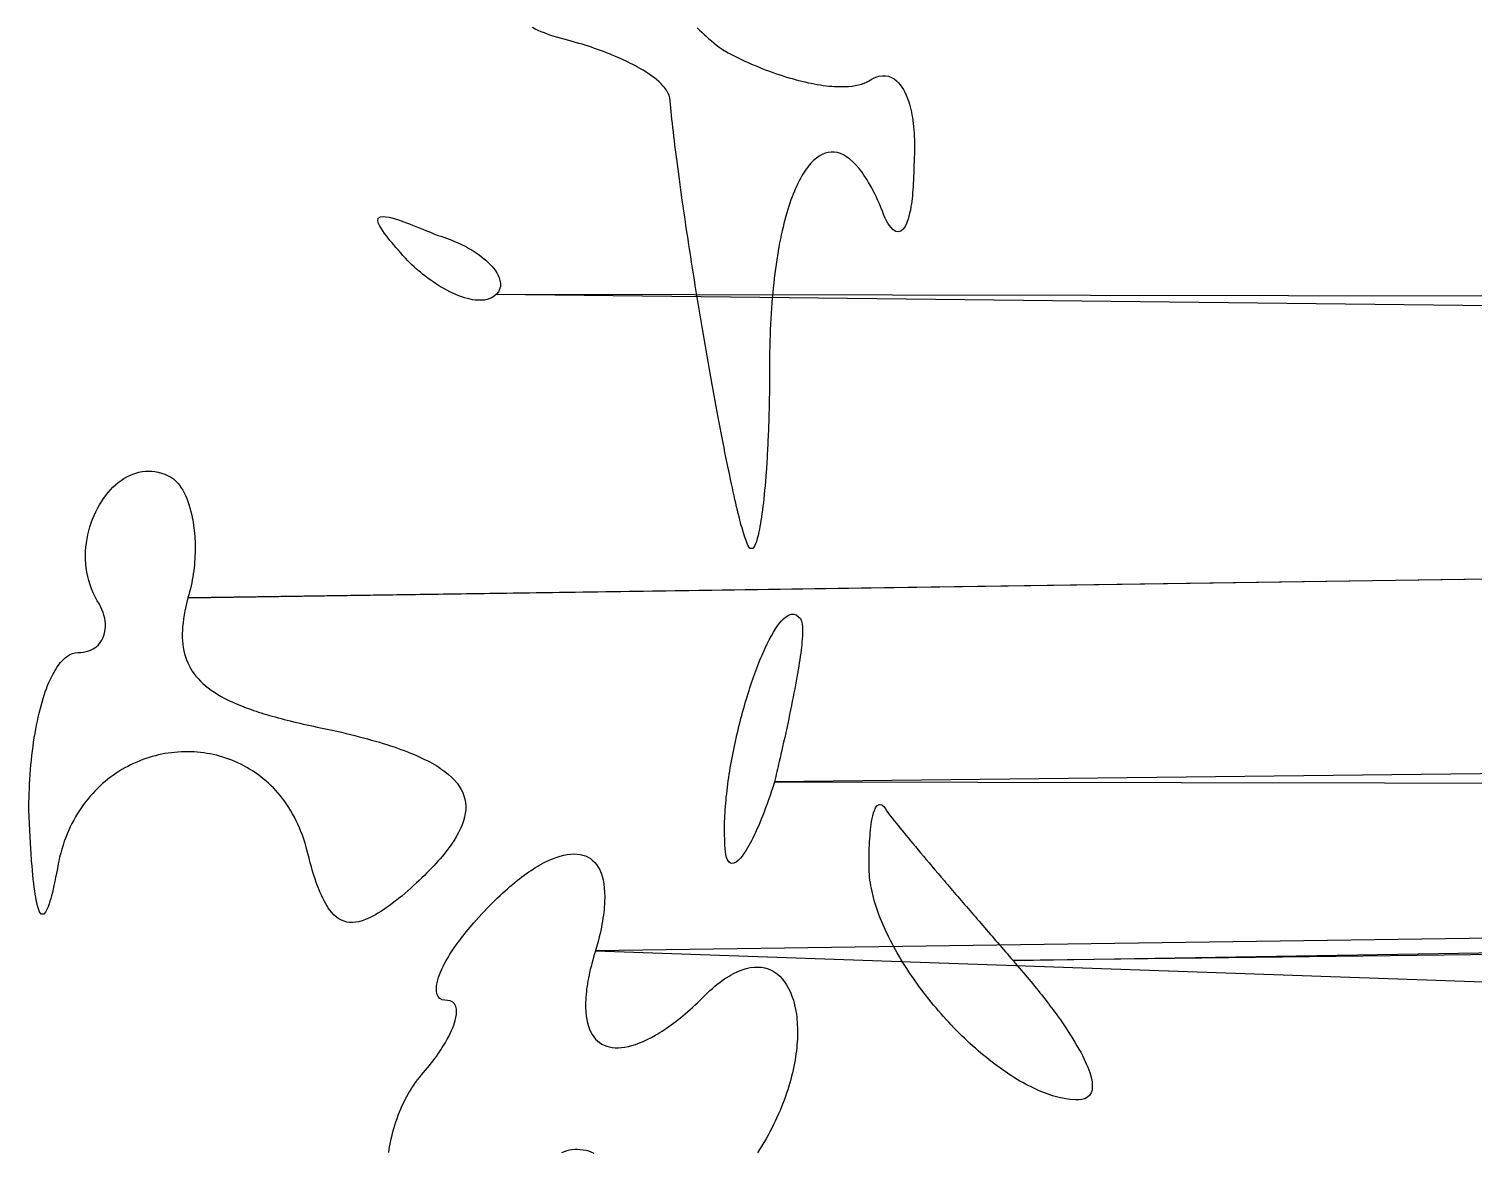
# Model space of a CAD drawing. Header units: metres. Extents: x 0 to 2740, y 0 to 1840.
# Drawn here: x 661 to 951.5, y 289.5 to 515.4 of the extents above; entities that cross this region are included whole.
import ezdxf

# ---------------------------------------------------------------- set-up
doc = ezdxf.new("R2010")
doc.units = ezdxf.units.M

msp = doc.modelspace()

# ---------------------------------------------------------------- linework, layer by layer
for points in [[(795.456, 515.661349), (795.9, 515.209), (796.356, 514.761991), (796.824, 514.320448), (797.304, 513.884497), (797.796, 513.454264), (798.3, 513.029875), (798.816, 512.611456), (799.344, 512.199133), (799.884, 511.793032), (800.436, 511.393279), (801, 511), (801.66232, 510.643624), (802.32896, 510.294592), (802.99944, 509.953048), (803.67328, 509.619136), (804.35, 509.293), (805.02912, 508.974784), (805.71016, 508.664632), (806.39264, 508.362688), (807.07608, 508.069096), (807.76, 507.784), (808.44392, 507.507544), (809.12736, 507.239872), (809.80984, 506.981128), (810.49088, 506.731456), (811.17, 506.491), (811.84672, 506.259904), (812.52056, 506.038312), (813.19104, 505.826368), (813.85768, 505.624216), (814.52, 505.432), (815.17752, 505.249864), (815.82976, 505.077952), (816.47624, 504.916408), (817.11648, 504.765376), (817.75, 504.625), (818.37632, 504.495424), (818.99496, 504.376792), (819.60544, 504.269248), (820.20728, 504.172936), (820.8, 504.088), (821.38312, 504.014584), (821.95616, 503.952832), (822.51864, 503.902888), (823.07008, 503.864896), (823.61, 503.839), (824.13792, 503.825344), (824.65336, 503.824072), (825.15584, 503.835328), (825.88421, 503.876017), (826.58072, 503.945704), (827.24375, 504.044875), (827.87168, 504.174016), (828.46289, 504.333613), (829.01576, 504.524152), (829.52867, 504.746119), (830, 505), (830.534519, 505.327789), (831.057752, 505.591912), (831.569213, 505.793503), (832.068416, 505.933696), (832.714112, 506.027072), (833.336, 506.016), (833.932928, 505.903168), (834.503744, 505.691264), (835.047296, 505.382976), (835.562432, 504.980992), (835.929443, 504.619633), (836.279336, 504.208216), (836.611625, 503.747875), (836.925824, 503.239744), (837.221447, 502.684957), (837.498008, 502.084648), (837.755021, 501.439951), (837.992, 500.752), (838.138616, 500.269896), (838.275968, 499.769408), (838.403912, 499.250872), (838.522304, 498.714624), (838.631, 498.161), (838.729856, 497.590336), (838.818728, 497.002968), (838.897472, 496.399232), (838.965944, 495.779464), (839.024, 495.144), (839.071496, 494.493176), (839.108288, 493.827328), (839.134232, 493.146792), (839.149184, 492.451904), (839.153, 491.743), (839.145536, 491.020416), (839.126648, 490.284488), (839.096192, 489.535552), (839.054024, 488.773944), (839, 488), (838.996424, 487.230816), (838.985792, 486.483328), (838.968248, 485.757632), (838.943936, 485.053824), (838.913, 484.372), (838.875584, 483.712256), (838.831832, 483.074688), (838.781888, 482.459392), (838.725896, 481.866464), (838.664, 481.296), (838.596344, 480.748096), (838.523072, 480.222848), (838.444328, 479.720352), (838.316267, 479.009478), (838.176704, 478.350336), (838.026125, 477.74325), (837.865016, 477.188544), (837.693863, 476.686542), (837.450875, 476.09975), (837.192047, 475.607998), (836.847992, 475.128128), (836.408, 474.752), (835.862189, 474.591826), (835.370951, 474.696334), (834.862217, 475.026778), (834.427712, 475.476608), (834.074816, 475.951744), (833.807813, 476.375842), (833.539352, 476.858368), (833.269919, 477.399646), (833, 478), (832.699116, 478.767418), (832.396528, 479.509744), (832.092332, 480.227086), (831.786624, 480.919552), (831.4795, 481.58725), (831.171056, 482.230288), (830.861388, 482.848774), (830.550592, 483.442816), (830.238764, 484.012522), (829.926, 484.558), (829.612396, 485.079358), (829.298048, 485.576704), (828.983052, 486.050146), (828.667504, 486.499792), (828.3515, 486.92575), (828.035136, 487.328128), (827.401712, 488.062576), (826.768, 488.704), (826.134768, 489.253264), (825.502784, 489.711232), (824.872816, 490.078768), (824.245632, 490.356736), (823.622, 490.546), (823.002688, 490.647424), (822.388464, 490.661872), (821.780096, 490.590208), (821.178352, 490.433296), (820.584, 490.192), (819.997808, 489.867184), (819.420544, 489.459712), (818.852976, 488.970448), (818.295872, 488.400256), (817.75, 487.75), (817.216128, 487.020544), (816.695024, 486.212752), (816.4395, 485.77975), (816.187456, 485.327488), (815.938988, 484.856074), (815.694192, 484.365616), (815.453164, 483.856222), (815.216, 483.328), (814.982796, 482.781058), (814.753648, 482.215504), (814.528652, 481.631446), (814.307904, 481.028992), (814.0915, 480.40825), (813.879536, 479.769328), (813.672108, 479.112334), (813.469312, 478.437376), (813.271244, 477.744562), (813.078, 477.034), (812.889676, 476.305798), (812.706368, 475.560064), (812.528172, 474.796906), (812.355184, 474.016432), (812.1875, 473.21875), (812.025216, 472.403968), (811.868428, 471.572194), (811.717232, 470.723536), (811.571724, 469.858102), (811.432, 468.976), (811.298156, 468.077338), (811.170288, 467.162224), (811.048492, 466.230766), (810.932864, 465.283072), (810.8235, 464.31925), (810.720496, 463.339408), (810.623948, 462.343654), (810.533952, 461.332096), (810.450604, 460.304842), (810.374, 459.262), (810.304236, 458.203678), (810.241408, 457.129984), (810.185612, 456.041026), (810.136944, 454.936912), (810.0955, 453.81775), (810.061376, 452.683648), (810.034668, 451.534714), (810.015472, 450.371056), (810.003884, 449.192782), (810, 448), (809.999402, 447.312111), (809.997616, 446.628488), (809.994654, 445.949197), (809.990528, 445.274304), (809.98525, 444.603875), (809.978832, 443.937976), (809.971286, 443.276673), (809.962624, 442.620032), (809.952858, 441.968119), (809.942, 441.321), (809.930062, 440.678741), (809.917056, 440.041408), (809.902994, 439.409067), (809.887888, 438.781784), (809.87175, 438.159625), (809.854592, 437.542656), (809.836426, 436.930943), (809.817264, 436.324552), (809.797118, 435.723549), (809.776, 435.128), (809.753922, 434.537971), (809.730896, 433.953528), (809.706934, 433.374737), (809.682048, 432.801664), (809.65625, 432.234375), (809.629552, 431.672936), (809.601966, 431.117413), (809.573504, 430.567872), (809.544178, 430.024379), (809.514, 429.487), (809.482982, 428.955801), (809.451136, 428.430848), (809.418474, 427.912207), (809.385008, 427.399944), (809.35075, 426.894125), (809.315712, 426.394816), (809.243344, 425.415992), (809.168, 424.464), (809.089776, 423.539368), (809.008768, 422.642624), (808.925072, 421.774296), (808.838784, 420.934912), (808.75, 420.125), (808.658816, 419.345088), (808.565328, 418.595704), (808.469632, 417.877376), (808.371824, 417.190632), (808.272, 416.536), (808.170256, 415.914008), (808.066688, 415.325184), (807.961392, 414.770056), (807.854464, 414.249152), (807.691222, 413.533121), (807.524848, 412.897064), (807.355666, 412.342763), (807.184, 411.872), (806.951808, 411.377344), (806.598, 410.929), (806.059998, 410.945389), (805.708859, 411.431946), (805.492125, 411.89475), (805.258231, 412.491714), (805.007993, 413.217942), (804.742227, 414.068538), (804.461749, 415.038606), (804.316248, 415.566912), (804.167375, 416.12325), (804.015232, 416.707008), (803.859921, 417.317574), (803.701544, 417.954336), (803.540203, 418.616682), (803.376, 419.304), (803.209037, 420.015678), (803.039416, 420.751104), (802.867239, 421.509666), (802.692608, 422.290752), (802.515625, 423.09375), (802.336392, 423.918048), (802.155011, 424.763034), (801.971584, 425.628096), (801.786213, 426.512622), (801.599, 427.416), (801.410047, 428.337618), (801.219456, 429.276864), (801.027329, 430.233126), (800.833768, 431.205792), (800.638875, 432.19425), (800.442752, 433.197888), (800.245501, 434.216094), (800.047224, 435.248256), (799.848023, 436.293762), (799.648, 437.352), (799.447257, 438.422358), (799.245896, 439.504224), (799.044019, 440.596986), (798.841728, 441.700032), (798.639125, 442.81275), (798.436312, 443.934528), (798.233391, 445.064754), (798.030464, 446.202816), (797.827633, 447.348102), (797.625, 448.5), (797.422667, 449.657898), (797.220736, 450.821184), (797.019309, 451.989246), (796.818488, 453.161472), (796.618375, 454.33725), (796.419072, 455.515968), (796.220681, 456.697014), (796.023304, 457.879776), (795.827043, 459.063642), (795.632, 460.248), (795.438277, 461.432238), (795.245976, 462.615744), (795.055199, 463.797906), (794.866048, 464.978112), (794.678625, 466.15575), (794.493032, 467.330208), (794.309371, 468.500874), (794.127744, 469.667136), (793.948253, 470.828382), (793.771, 471.984), (793.596087, 473.133378), (793.423616, 474.275904), (793.253689, 475.410966), (793.086408, 476.537952), (792.921875, 477.65625), (792.760192, 478.765248), (792.601461, 479.864334), (792.445784, 480.952896), (792.293263, 482.030322), (792.144, 483.096), (791.998097, 484.149318), (791.855656, 485.189664), (791.716779, 486.216426), (791.581568, 487.228992), (791.450125, 488.22675), (791.322552, 489.209088), (791.198951, 490.175394), (791.079424, 491.125056), (790.964073, 492.057462), (790.853, 492.972), (790.746307, 493.868058), (790.644096, 494.745024), (790.546469, 495.602286), (790.453528, 496.439232), (790.365375, 497.25525), (790.282112, 498.049728), (790.203841, 498.822054), (790.130664, 499.571616), (790.062683, 500.297802), (790, 501), (789.933375, 501.607125), (789.786403, 502.102113), (789.559079, 502.604109), (789.254091, 503.111961), (788.874127, 503.624517), (788.541568, 504.011328), (788.169481, 504.399651), (787.759, 504.789), (787.311259, 505.178889), (786.827392, 505.568832), (786.308533, 505.958343), (785.755816, 506.346936), (785.170375, 506.734125), (784.553344, 507.119424), (783.905857, 507.502347), (783.457839, 507.756069), (782.997125, 508.008375), (782.524051, 508.259121), (782.038953, 508.508163), (781.542167, 508.755357), (781.034029, 509.000559), (780.514875, 509.243625), (779.985041, 509.484411), (779.444863, 509.722773), (778.894677, 509.958567), (778.334819, 510.191649), (777.765625, 510.421875), (777.187431, 510.649101), (776.600573, 510.873183), (776.005387, 511.093977), (775.402209, 511.311339), (774.791375, 511.525125), (774.173221, 511.735191), (773.548083, 511.941393), (772.916297, 512.143587), (772.278199, 512.341629), (771.634125, 512.535375), (770.984411, 512.724681), (770.329393, 512.909403), (769.612401, 513.0912), (768.851627, 513.2808), (768.110125, 513.48), (767.387943, 513.6888), (766.685129, 513.9072), (766.001731, 514.1352), (765.337797, 514.3728), (764.693375, 514.62), (764.068513, 514.8768), (763.463259, 515.1432), (762.877661, 515.4192), (762.311767, 515.7048)], [(1898, 449), (755, 462), (754.616384, 461.668672), (754.187072, 461.394176), (753.714368, 461.175744), (753.200576, 461.012608), (752.648, 460.904), (752.058944, 460.849152), (751.435712, 460.847296), (750.780608, 460.897664), (750.26975, 460.96925), (749.743232, 461.069456), (749.202026, 461.197958), (748.647104, 461.354432), (748.079438, 461.538554), (747.5, 461.75), (746.909762, 461.988446), (746.309696, 462.253568), (745.700774, 462.545042), (745.083968, 462.862544), (744.46025, 463.20575), (743.830592, 463.574336), (743.195966, 463.967978), (742.770602, 464.244166), (742.34375, 464.53125), (741.915698, 464.829134), (741.486734, 465.137722), (741.057146, 465.456918), (740.627222, 465.786626), (740.19725, 466.12675), (739.767518, 466.477194), (739.338314, 466.837862), (738.909926, 467.208658), (738.482642, 467.589486), (738.05675, 467.98025), (737.632538, 468.380854), (737.210294, 468.791202), (736.733003, 469.297302), (736.217081, 469.875754), (735.725375, 470.43275), (735.258029, 470.968386), (734.815187, 471.482758), (734.396993, 471.975962), (734.003591, 472.448094), (733.635125, 472.89925), (733.291739, 473.329526), (732.973577, 473.739018), (732.543944, 474.314496), (732.171875, 474.84375), (731.857856, 475.327104), (731.602373, 475.764882), (731.353625, 476.27825), (731.192, 476.808), (731.248469, 477.343346), (731.724125, 477.66525), (732.248, 477.712), (732.794432, 477.665088), (733.455296, 477.544064), (734.026733, 477.405122), (734.663672, 477.225248), (735.366599, 477.004766), (735.872117, 476.835378), (736.407323, 476.648182), (736.972361, 476.443274), (737.567375, 476.22075), (738.192509, 475.980706), (738.847907, 475.723238), (739.533713, 475.448442), (740.250071, 475.156414), (740.997125, 474.84725), (741.775019, 474.521046), (742.583897, 474.177898), (743.298497, 473.909106), (743.886419, 473.722062), (744.462125, 473.52825), (745.025471, 473.327958), (745.576313, 473.121474), (746.114507, 472.909086), (746.639909, 472.691082), (747.152375, 472.46775), (747.651761, 472.239378), (748.137923, 472.006254), (748.610717, 471.768666), (749.069999, 471.526902), (749.515625, 471.28125), (750.158144, 470.906112), (750.769127, 470.523846), (751.348088, 470.135424), (751.894541, 469.741818), (752.408, 469.344), (752.887979, 468.942942), (753.333992, 468.539616), (753.745553, 468.134994), (754.122176, 467.730048), (754.463375, 467.32575), (754.768664, 466.923072), (755.119016, 466.390368), (755.403512, 465.864576), (755.621, 465.348), (755.770328, 464.842944), (755.859383, 464.231334), (755.837888, 463.645824), (755.703593, 463.090914), (755.454248, 462.571104), (755.087603, 462.090894), (1990, 460)], [(2029.326399, 420.180013), (693, 401), (692.772064, 400.110736), (692.568512, 399.242688), (692.389728, 398.395472), (692.236096, 397.568704), (692.108, 396.762), (692.005824, 395.974976), (691.929952, 395.207248), (691.880768, 394.458432), (691.858656, 393.728144), (691.864, 393.016), (691.897184, 392.321616), (691.958592, 391.644608), (692.048608, 390.984592), (692.167616, 390.341184), (692.316, 389.714), (692.494144, 389.102656), (692.702432, 388.506768), (692.941248, 387.925952), (693.210976, 387.359824), (693.512, 386.808), (693.844704, 386.270096), (694.209472, 385.745728), (694.606688, 385.234512), (695.036736, 384.736064), (695.5, 384.25), (695.996864, 383.775936), (696.527712, 383.313488), (697.092928, 382.862272), (697.692896, 382.421904), (698.328, 381.992), (698.998624, 381.572176), (699.705152, 381.162048), (700.447968, 380.761232), (701.227456, 380.369344), (702.044, 379.986), (702.897984, 379.610816), (703.789792, 379.243408), (704.719808, 378.883392), (705.199264, 378.706036), (705.688416, 378.530384), (706.187312, 378.356388), (706.696, 378.184), (707.214528, 378.013172), (707.742944, 377.843856), (708.281296, 377.676004), (708.829632, 377.509568), (709.388, 377.3445), (709.956448, 377.180752), (710.535024, 377.018276), (711.123776, 376.857024), (711.722752, 376.696948), (712.332, 376.538), (712.951568, 376.380132), (713.581504, 376.223296), (714.221856, 376.067444), (714.872672, 375.912528), (715.534, 375.7585), (716.205888, 375.605312), (716.888384, 375.452916), (717.581536, 375.301264), (718.285392, 375.150308), (719, 375), (720.011005, 374.789393), (721.00404, 374.577544), (721.979135, 374.364411), (722.93632, 374.149952), (723.875625, 373.934125), (724.79708, 373.716888), (725.700715, 373.498199), (726.58656, 373.278016), (727.454645, 373.056297), (728.305, 372.833), (729.137655, 372.608083), (729.95264, 372.381504), (730.749985, 372.153221), (731.52972, 371.923192), (732.291875, 371.691375), (733.03648, 371.457728), (733.763565, 371.222209), (734.47316, 370.984776), (735.165295, 370.745387), (735.84, 370.504), (736.497305, 370.260573), (737.13724, 370.015064), (737.759835, 369.767431), (738.36512, 369.517632), (738.953125, 369.265625), (739.52388, 369.011368), (740.077415, 368.754819), (740.61376, 368.495936), (741.132945, 368.234677), (741.635, 367.971), (742.119955, 367.704863), (742.58784, 367.436224), (743.038685, 367.165041), (743.47252, 366.891272), (743.889375, 366.614875), (744.672265, 366.054029), (745.387595, 365.482167), (746.035605, 364.898953), (746.616535, 364.304051), (747.130625, 363.697125), (747.578115, 363.077839), (747.959245, 362.445857), (748.274255, 361.800843), (748.523385, 361.142461), (748.706875, 360.470375), (748.824965, 359.784249), (748.877895, 359.083747), (748.865905, 358.368533), (748.789235, 357.638271), (748.648125, 356.892625), (748.442815, 356.131259), (748.173545, 355.353837), (747.840555, 354.560023), (747.444085, 353.749481), (746.984375, 352.921875), (746.461665, 352.076869), (746.17676, 351.647736), (745.876195, 351.214127), (745.56, 350.776), (745.228205, 350.333313), (744.88084, 349.886024), (744.517935, 349.434091), (744.13952, 348.977472), (743.745625, 348.516125), (743.33628, 348.050008), (742.911515, 347.579079), (742.47136, 347.103296), (742.015845, 346.622617), (741.545, 346.137), (741.058855, 345.646403), (740.55744, 345.150784), (740.040785, 344.650101), (739.50892, 344.144312), (738.961875, 343.633375), (738.39968, 343.117248), (737.822365, 342.595889), (737.22996, 342.069256), (736.622495, 341.537307), (736, 341), (735.348344, 340.473224), (734.713152, 339.972992), (734.094088, 339.499448), (733.490816, 339.052736), (732.903, 338.633), (732.330304, 338.240384), (731.772392, 337.875032), (731.228928, 337.537088), (730.699576, 337.226696), (730.184, 336.944), (729.681864, 336.689144), (729.192832, 336.462272), (728.716568, 336.263528), (728.025377, 336.018467), (727.361024, 335.837504), (726.722375, 335.721125), (726.108296, 335.669816), (725.517653, 335.684063), (724.949312, 335.764352), (724.402139, 335.911169), (723.875, 336.125), (723.366761, 336.406331), (722.876288, 336.755648), (722.402447, 337.173437), (721.944104, 337.660184), (721.500125, 338.216375), (721.211559, 338.625989), (720.928537, 339.066827), (720.650723, 339.539033), (720.377781, 340.042751), (720.109375, 340.578125), (719.845169, 341.145299), (719.584827, 341.744417), (719.328013, 342.375623), (719.074391, 343.039061), (718.823625, 343.734875), (718.575379, 344.463209), (718.329317, 345.224207), (718.085103, 346.018013), (717.842401, 346.844771), (717.600875, 347.704625), (717.360189, 348.597719), (717.120007, 349.524197), (716.781061, 350.831004), (716.544488, 351.644032), (716.290647, 352.439108), (716.019904, 353.216256), (715.732625, 353.9755), (715.429176, 354.716864), (715.109923, 355.440372), (714.775232, 356.146048), (714.425469, 356.833916), (714.061, 357.504), (713.682191, 358.156324), (713.289408, 358.790912), (712.883017, 359.407788), (712.463384, 360.006976), (712.030875, 360.5885), (711.585856, 361.152384), (711.128693, 361.698652), (710.659752, 362.227328), (710.179399, 362.738436), (709.688, 363.232), (709.185921, 363.708044), (708.673528, 364.166592), (708.151187, 364.607668), (707.619264, 365.031296), (707.078125, 365.4375), (706.528136, 365.826304), (705.969663, 366.197732), (705.403072, 366.551808), (704.828729, 366.888556), (704.247, 367.208), (703.658251, 367.510164), (703.062848, 367.795072), (702.461157, 368.062748), (701.853544, 368.313216), (701.240375, 368.5465), (700.622016, 368.762624), (699.998833, 368.961612), (699.371192, 369.143488), (698.739459, 369.308276), (698.104, 369.456), (697.465181, 369.586684), (696.823368, 369.700352), (696.178927, 369.797028), (695.532224, 369.876736), (694.883625, 369.9395), (694.233496, 369.985344), (693.582203, 370.014292), (692.930112, 370.026368), (692.277589, 370.021596), (691.625, 370), (690.972711, 369.961604), (690.321088, 369.906432), (689.670497, 369.834508), (689.021304, 369.745856), (688.373875, 369.6405), (687.728576, 369.518464), (687.085773, 369.379772), (686.445832, 369.224448), (685.809119, 369.052516), (685.176, 368.864), (684.546841, 368.658924), (683.922008, 368.437312), (683.301867, 368.199188), (682.686784, 367.944576), (682.077125, 367.6735), (681.473256, 367.385984), (680.875543, 367.082052), (680.284352, 366.761728), (679.700049, 366.425036), (679.123, 366.072), (678.553571, 365.702644), (677.992128, 365.316992), (677.439037, 364.915068), (676.894664, 364.496896), (676.359375, 364.0625), (675.833536, 363.611904), (675.317513, 363.145132), (674.811672, 362.662208), (674.316379, 362.163156), (673.832, 361.648), (673.358901, 361.116764), (672.897448, 360.569472), (672.448007, 360.006148), (672.010944, 359.426816), (671.586625, 358.8315), (671.175416, 358.220224), (670.777683, 357.593012), (670.393792, 356.949888), (670.024109, 356.290876), (669.669, 355.616), (669.328831, 354.925284), (669.003968, 354.218752), (668.694777, 353.496428), (668.401624, 352.758336), (668.124875, 352.0045), (667.864896, 351.234944), (667.622053, 350.449692), (667.396712, 349.648768), (667.189239, 348.832196), (667, 348), (666.9103, 347.496001), (666.7327, 346.524027), (666.5575, 345.600125), (666.3847, 344.724343), (666.2143, 343.896729), (666.0463, 343.117331), (665.8807, 342.386197), (665.7175, 341.703375), (665.5567, 341.068913), (665.3983, 340.482859), (665.2423, 339.945261), (665.0887, 339.456167), (664.8628, 338.813576), (664.6423, 338.280389), (664.3567, 337.739937), (664.0132, 337.338872), (663.4948, 337.333336), (663.1312, 337.844608), (662.9008, 338.431616), (662.7343, 339.001379), (662.5732, 339.682328), (662.4688, 340.198144), (662.3668, 340.763496), (662.2672, 341.378432), (662.17, 342.043), (662.0752, 342.757248), (661.9828, 343.521224), (661.8928, 344.334976), (661.8052, 345.198552), (661.72, 346.112), (661.6372, 347.075368), (661.5967, 347.575787), (661.5568, 348.088704), (661.5175, 348.614125), (661.4788, 349.152056), (661.4407, 349.702503), (661.4032, 350.265472), (661.3663, 350.840969), (661.33, 351.429), (661.2943, 352.029571), (661.2592, 352.642688), (661.2247, 353.268357), (661.1908, 353.906584), (661.1575, 354.557375), (661.1248, 355.220736), (661.0927, 355.896673), (661.0612, 356.585192), (661.0303, 357.286299), (661, 358), (661.001198, 358.509387), (661.004784, 359.017496), (661.010746, 359.524249), (661.019072, 360.029568), (661.02975, 360.533375), (661.042768, 361.035592), (661.058114, 361.536141), (661.095742, 362.531923), (661.142538, 363.520097), (661.198406, 364.500039), (661.26325, 365.471125), (661.336974, 366.432731), (661.419482, 367.384233), (661.510678, 368.325007), (661.610466, 369.254429), (661.71875, 370.171875), (661.835434, 371.076721), (661.960422, 371.968343), (662.093618, 372.846117), (662.234926, 373.709419), (662.38425, 374.557625), (662.541494, 375.390111), (662.706562, 376.206253), (662.879358, 377.005427), (663.059786, 377.787009), (663.24775, 378.550375), (663.443154, 379.294901), (663.645902, 380.019963), (663.855898, 380.724937), (664.073046, 381.409199), (664.29725, 382.072125), (664.528414, 382.713091), (664.766442, 383.331473), (665.011238, 383.926647), (665.262706, 384.497989), (665.52075, 385.044875), (665.785274, 385.566681), (666.056182, 386.062783), (666.333378, 386.532557), (666.616766, 386.975379), (666.90625, 387.390625), (667.351696, 387.960424), (667.810318, 388.464667), (668.281792, 388.901248), (668.765794, 389.268061), (669.262, 389.563), (669.770086, 389.783959), (670.289728, 389.928832), (670.820602, 389.995513), (671.441846, 390.013365), (672.005214, 390.071785), (672.538438, 390.174845), (673.04075, 390.320625), (673.511382, 390.507205), (674.053952, 390.79488), (674.544322, 391.139555), (674.980992, 391.53748), (675.362462, 391.984905), (675.687232, 392.47808), (675.953802, 393.013255), (676.160672, 393.58668), (676.306342, 394.194605), (676.377806, 394.703265), (676.408374, 395.229685), (676.397278, 395.771945), (676.34375, 396.328125), (676.247022, 396.896305), (676.106326, 397.474565), (675.920894, 398.060985), (675.689958, 398.653645), (675.41275, 399.250625), (675.174016, 399.70004), (674.765979, 400.391768), (674.333433, 401.185336), (673.947375, 401.991), (673.606797, 402.807224), (673.310691, 403.632472), (673.058049, 404.465208), (672.847863, 405.303896), (672.679125, 406.147), (672.550827, 406.992984), (672.461961, 407.840312), (672.411519, 408.687448), (672.398493, 409.532856), (672.421875, 410.375), (672.480657, 411.212344), (672.573831, 412.043352), (672.700389, 412.866488), (672.859323, 413.680216), (673.049625, 414.483), (673.270287, 415.273304), (673.520301, 416.049592), (673.798659, 416.810328), (674.104353, 417.553976), (674.436375, 418.279), (674.793717, 418.983864), (675.175371, 419.667032), (675.580329, 420.326968), (676.007583, 420.962136), (676.456125, 421.571), (676.924947, 422.152024), (677.413041, 422.703672), (677.919399, 423.224408), (678.443013, 423.712696), (678.982875, 424.167), (679.537977, 424.585784), (680.107311, 424.967512), (680.689869, 425.310648), (681.284643, 425.613656), (681.890625, 425.875), (682.506807, 426.093144), (683.132181, 426.266552), (683.765739, 426.393688), (684.406473, 426.473016), (685.053375, 426.503), (685.705437, 426.482104), (686.361651, 426.408792), (687.021009, 426.281528), (687.682503, 426.098776), (688.345125, 425.859), (689.007867, 425.560664), (689.669721, 425.202232), (690.119397, 424.907609), (690.584625, 424.491125), (691.029213, 424.002161), (691.348416, 423.589952), (691.654875, 423.140375), (691.948104, 422.654888), (692.227617, 422.134949), (692.492928, 421.582016), (692.743551, 420.997547), (692.979, 420.383), (693.198789, 419.739833), (693.402432, 419.069504), (693.589443, 418.373471), (693.759336, 417.653192), (693.862848, 417.160256), (693.958392, 416.657624), (694.045824, 416.145728), (694.125, 415.625), (694.195776, 415.095872), (694.258008, 414.558776), (694.311552, 414.014144), (694.356264, 413.462408), (694.392, 412.904), (694.418616, 412.339352), (694.435968, 411.768896), (694.443912, 411.193064), (694.442304, 410.612288), (694.431, 410.027), (694.409856, 409.437632), (694.378728, 408.844616), (694.337472, 408.248384), (694.285944, 407.649368), (694.224, 407.048), (694.151496, 406.444712), (694.068288, 405.839936), (693.974232, 405.234104), (693.869184, 404.627648), (693.753, 404.021), (693.625536, 403.414592), (693.486648, 402.808856), (693.336192, 402.204224), (693.174024, 401.601128), (693, 401), (1990, 420)], [(2047, 378), (811, 364), (810.70004, 363.053224), (810.40032, 362.132992), (810.10108, 361.239448), (809.80256, 360.372736), (809.505, 359.533), (809.20864, 358.720384), (808.91372, 357.935032), (808.62048, 357.177088), (808.32916, 356.446696), (808.04, 355.744), (807.75324, 355.069144), (807.46912, 354.422272), (807.18788, 353.803528), (806.90976, 353.213056), (806.635, 352.651), (806.36384, 352.117504), (806.09652, 351.612712), (805.83328, 351.136768), (805.57436, 350.689816), (805.194605, 350.074063), (804.82592, 349.524352), (804.469115, 349.041169), (804.125, 348.625), (803.68732, 348.175192), (803.27556, 347.846536), (802.800235, 347.607841), (802.292545, 347.576827), (801.859375, 347.828125), (801.56, 348.256), (801.36352, 348.742912), (801.20736, 349.359616), (801.117855, 349.908013), (801.05292, 350.530552), (801.013365, 351.227719), (801.001495, 351.734197), (800.973582, 352.544446), (800.954256, 353.097568), (800.941914, 353.659042), (800.936448, 354.228544), (800.93775, 354.80575), (800.945712, 355.390336), (800.960226, 355.981978), (800.981184, 356.580352), (801.008478, 357.185134), (801.042, 357.796), (801.081642, 358.412626), (801.127296, 359.034688), (801.178854, 359.661862), (801.236208, 360.293824), (801.29925, 360.93025), (801.367872, 361.570816), (801.441966, 362.215198), (801.521424, 362.863072), (801.606138, 363.514114), (801.696, 364.168), (801.790902, 364.824406), (801.890736, 365.483008), (801.995394, 366.143482), (802.104768, 366.805504), (802.21875, 367.46875), (802.337232, 368.132896), (802.460106, 368.797618), (802.587264, 369.462592), (802.718598, 370.127494), (802.854, 370.792), (802.993362, 371.455786), (803.136576, 372.118528), (803.283534, 372.779902), (803.434128, 373.439584), (803.58825, 374.09725), (803.745792, 374.752576), (803.906646, 375.405238), (804.070704, 376.054912), (804.237858, 376.701274), (804.408, 377.344), (804.581022, 377.982766), (804.756816, 378.617248), (804.935274, 379.247122), (805.116288, 379.872064), (805.29975, 380.49175), (805.485552, 381.105856), (805.673586, 381.714058), (805.863744, 382.316032), (806.055918, 382.911454), (806.25, 383.5), (806.445882, 384.081346), (806.643456, 384.655168), (806.842614, 385.221142), (807.043248, 385.778944), (807.24525, 386.32825), (807.448512, 386.868736), (807.652926, 387.400078), (807.858384, 387.921952), (808.064778, 388.434034), (808.272, 388.936), (808.479942, 389.427526), (808.688496, 389.908288), (808.897554, 390.377962), (809.107008, 390.836224), (809.526672, 391.717216), (809.946624, 392.548672), (810.366, 393.328), (810.783936, 394.052608), (811.199568, 394.719904), (811.612032, 395.327296), (812.020464, 395.872192), (812.424, 396.352), (812.821776, 396.764128), (813.212928, 397.105984), (813.785346, 397.481338), (814.338, 397.684), (814.867974, 397.705222), (815.372352, 397.536256), (815.848218, 397.168354), (816.216256, 396.813568), (816.454, 396.292), (816.556976, 395.789728), (816.617328, 395.169184), (816.635544, 394.628932), (816.631296, 394.026688), (816.605232, 393.364396), (816.558, 392.644), (816.515072, 392.132416), (816.463216, 391.596448), (816.402624, 391.036672), (816.333488, 390.453664), (816.256, 389.848), (816.170352, 389.220256), (816.076736, 388.571008), (815.975344, 387.900832), (815.866368, 387.210304), (815.75, 386.5), (815.626432, 385.770496), (815.495856, 385.022368), (815.358464, 384.256192), (815.214448, 383.472544), (815.064, 382.672), (814.907312, 381.855136), (814.744576, 381.022528), (814.575984, 380.174752), (814.401728, 379.312384), (814.222, 378.436), (814.036992, 377.546176), (813.846896, 376.643488), (813.651904, 375.728512), (813.452208, 374.801824), (813.248, 373.864), (813.039472, 372.915616), (812.826816, 371.957248), (812.610224, 370.989472), (812.389888, 370.012864), (812.278376, 369.521428), (812.166, 369.028), (812.052784, 368.532652), (811.938752, 368.035456), (811.823928, 367.536484), (811.708336, 367.035808), (811.592, 366.5335), (811.474944, 366.029632), (811.357192, 365.524276), (811.238768, 365.017504), (811.119696, 364.509388), (811, 364), (1997, 362)], [(2067, 343), (859, 328), (859.417595, 327.521208), (859.83036, 327.044864), (860.238265, 326.571016), (860.64128, 326.099712), (861.039375, 325.631), (861.43252, 325.164928), (861.820685, 324.701544), (862.20384, 324.240896), (862.581955, 323.783032), (862.955, 323.328), (863.322945, 322.875848), (863.68576, 322.426624), (864.043415, 321.980376), (864.39588, 321.537152), (864.743125, 321.097), (865.08512, 320.659968), (865.421835, 320.226104), (865.75324, 319.795456), (866.079305, 319.368072), (866.4, 318.944), (866.715295, 318.523288), (867.02516, 318.105984), (867.329565, 317.692136), (867.62848, 317.281792), (867.921875, 316.875), (868.491985, 316.072264), (869.039655, 315.284312), (869.564645, 314.511528), (870.066715, 313.754296), (870.545625, 313.013), (871.001135, 312.288024), (871.433005, 311.579752), (871.840995, 310.888568), (872.224865, 310.214856), (872.584375, 309.559), (872.919285, 308.921384), (873.229355, 308.302392), (873.514345, 307.702408), (873.774015, 307.121816), (874.008125, 306.561), (874.216435, 306.020344), (874.398705, 305.500232), (874.554695, 305.001048), (874.73888, 304.292352), (874.862585, 303.632904), (874.925, 303.024), (874.925315, 302.466936), (874.86272, 301.963008), (874.68, 301.376), (874.38208, 300.888832), (873.96704, 300.504576), (873.43296, 300.226304), (872.77792, 300.057088), (872.206105, 300.003592), (871.517036, 300.00866), (870.533972, 300.07722), (870.034304, 300.13664), (869.5295, 300.2125), (869.019776, 300.30456), (868.505348, 300.41258), (867.986432, 300.53632), (867.463244, 300.67554), (866.936, 300.83), (866.404916, 300.99946), (865.870208, 301.18368), (865.332092, 301.38242), (864.790784, 301.59544), (864.2465, 301.8225), (863.699456, 302.06336), (863.149868, 302.31778), (862.597952, 302.58552), (862.043924, 302.86634), (861.488, 303.16), (860.930396, 303.46626), (860.371328, 303.78488), (859.811012, 304.11562), (859.249664, 304.45824), (858.6875, 304.8125), (858.124736, 305.17816), (857.561588, 305.55498), (856.998272, 305.94272), (856.435004, 306.34114), (855.872, 306.75), (855.309476, 307.16906), (854.747648, 307.59808), (854.186732, 308.03682), (853.626944, 308.48504), (853.0685, 308.9425), (852.511616, 309.40896), (851.956508, 309.88418), (851.403392, 310.36792), (850.852484, 310.85994), (850.304, 311.36), (849.758156, 311.86786), (849.215168, 312.38328), (848.675252, 312.90602), (848.138624, 313.43584), (847.6055, 313.9725), (847.076096, 314.51576), (846.550628, 315.06538), (846.029312, 315.62112), (845.512364, 316.18274), (845, 316.75), (844.492436, 317.32266), (843.989888, 317.90048), (843.492572, 318.48322), (843.000704, 319.07064), (842.5145, 319.6625), (842.034176, 320.25856), (841.559948, 320.85858), (841.092032, 321.46232), (840.630644, 322.06954), (840.176, 322.68), (839.728316, 323.29346), (839.287808, 323.90968), (838.854692, 324.52842), (838.429184, 325.14944), (838.0115, 325.7725), (837.601856, 326.39736), (837.200468, 327.02378), (836.807552, 327.65152), (836.423324, 328.28034), (836.048, 328.91), (835.681796, 329.54026), (835.324928, 330.17088), (834.977612, 330.80162), (834.640064, 331.43224), (834.3125, 332.0625), (833.995136, 332.69216), (833.688188, 333.32098), (833.391872, 333.94872), (833.106404, 334.57514), (832.832, 335.2), (832.568876, 335.82306), (832.317248, 336.44408), (832.077332, 337.06282), (831.849344, 337.67904), (831.6335, 338.2925), (831.430016, 338.90296), (831.239108, 339.51018), (831.060992, 340.11392), (830.895884, 340.71394), (830.744, 341.31), (830.605556, 341.90186), (830.480768, 342.48928), (830.369852, 343.07202), (830.273024, 343.64984), (830.1905, 344.2225), (830.122496, 344.78976), (830.069228, 345.35138), (830.030912, 345.90712), (830.007764, 346.45674), (830, 347), (830.0012, 347.535176), (830.0048, 348.060608), (830.0108, 348.576152), (830.0192, 349.081664), (830.0363, 349.820807), (830.0588, 350.536568), (830.0867, 351.228461), (830.12, 351.896), (830.1587, 352.538699), (830.2028, 353.156072), (830.2523, 353.747633), (830.3072, 354.312896), (830.3675, 354.851375), (830.4332, 355.362584), (830.5292, 356.000936), (830.6348, 356.588792), (830.75, 357.125), (830.9075, 357.720875), (831.08, 358.232), (831.3068, 358.730312), (831.5987, 359.148149), (832.0667, 359.427839), (832.5947, 359.318129), (833, 359), (833.29664, 358.512776), (833.62, 358.051), (833.92573, 357.635767), (834.28384, 357.163456), (834.69271, 356.635849), (835.15072, 356.054728), (835.48256, 355.638464), (835.83504, 355.199736), (836.20768, 354.739072), (836.6, 354.257), (837.01152, 353.754048), (837.44176, 353.230744), (837.89024, 352.687616), (838.35648, 352.125192), (838.84, 351.544), (839.34032, 350.944568), (839.85696, 350.327424), (840.38944, 349.693096), (840.93728, 349.042112), (841.5, 348.375), (842.07712, 347.692288), (842.66816, 346.994504), (843.27264, 346.282176), (843.89008, 345.555832), (844.52, 344.816), (845.16192, 344.063208), (845.48723, 343.682117), (845.81536, 343.297984), (846.14625, 342.910875), (846.47984, 342.520856), (846.81607, 342.127993), (847.15488, 341.732352), (847.49621, 341.333999), (847.84, 340.933), (848.18619, 340.529421), (848.53472, 340.123328), (848.88553, 339.714787), (849.23856, 339.303864), (849.59375, 338.890625), (849.95104, 338.475136), (850.31037, 338.057463), (850.67168, 337.637672), (851.03491, 337.215829), (851.4, 336.792), (851.76689, 336.366251), (852.13552, 335.938648), (852.50583, 335.509257), (852.87776, 335.078144), (853.25125, 334.645375), (853.62624, 334.211016), (854.00267, 333.775133), (854.38048, 333.337792), (854.75961, 332.899059), (855.14, 332.459), (855.52159, 332.017681), (855.90432, 331.575168), (856.28813, 331.131527), (856.67296, 330.686824), (857.05875, 330.241125), (857.44544, 329.794496), (857.83297, 329.347003), (858.22128, 328.898712), (858.61031, 328.449689), (859, 328), (2195, 350)], [(733.375, 289.375), (733.486592, 290.079296), (733.611336, 290.781768), (733.749184, 291.481792), (733.900088, 292.178744), (734.064, 292.872), (734.240872, 293.560936), (734.430656, 294.244928), (734.633304, 294.923352), (734.848768, 295.595584), (735.077, 296.261), (735.317952, 296.918976), (735.571576, 297.568888), (735.837824, 298.210112), (736.116648, 298.842024), (736.408, 299.464), (736.711832, 300.075416), (737.028096, 300.675648), (737.356744, 301.264072), (737.697728, 301.840064), (738.051, 302.403), (738.416512, 302.952256), (738.794216, 303.487208), (739.184064, 304.007232), (739.586008, 304.511704), (740, 305), (740.413992, 305.478752), (740.815936, 305.954816), (741.205784, 306.427904), (741.583488, 306.897728), (741.949, 307.364), (742.302272, 307.826432), (742.643256, 308.284736), (742.971904, 308.738624), (743.288168, 309.187808), (743.592, 309.632), (743.883352, 310.070912), (744.162176, 310.504256), (744.428424, 310.931744), (744.804111, 311.561366), (745.151232, 312.176192), (745.469625, 312.77525), (745.759128, 313.357568), (746.019579, 313.922174), (746.250816, 314.468096), (746.452677, 314.994362), (746.625, 315.5), (746.767623, 315.984038), (746.911307, 316.594142), (747.001519, 317.161814), (747.037875, 317.68475), (747.007, 318.272), (746.890625, 318.78125), (746.637059, 319.283054), (746.257997, 319.658282), (745.752143, 319.899158), (745.232808, 319.991648), (744.656173, 320.018738), (744.154688, 320.131328), (743.670056, 320.395136), (743.312, 320.792), (743.079224, 321.314144), (742.980009, 321.839354), (742.966144, 322.441664), (743.016, 322.976), (743.119616, 323.554496), (743.276608, 324.174848), (743.429149, 324.666194), (743.611336, 325.178816), (743.823007, 325.711742), (744.064, 326.264), (744.334153, 326.834618), (744.633304, 327.422624), (744.961291, 328.027046), (745.317952, 328.646912), (745.703125, 329.28125), (745.975667, 329.711702), (746.260761, 330.147866), (746.558359, 330.589454), (746.868413, 331.036178), (747.190875, 331.48775), (747.525697, 331.943882), (747.872831, 332.404286), (748.232229, 332.868674), (748.603843, 333.336758), (748.987625, 333.80825), (749.383527, 334.282862), (749.791501, 334.760306), (750.538783, 335.623101), (751.075064, 336.232408), (751.608741, 336.827927), (752.139712, 337.409664), (752.667875, 337.977625), (753.193128, 338.531816), (753.715369, 339.072243), (754.234496, 339.598912), (754.750407, 340.111829), (755.263, 340.611), (755.772173, 341.096431), (756.277824, 341.568128), (756.779851, 342.026097), (757.278152, 342.470344), (757.772625, 342.900875), (758.263168, 343.317696), (758.749679, 343.720813), (759.232056, 344.110232), (759.710197, 344.485959), (760.184, 344.848), (760.653363, 345.196361), (761.118184, 345.531048), (761.578361, 345.852067), (762.033792, 346.159424), (762.484375, 346.453125), (762.930008, 346.733176), (763.370589, 346.999583), (763.806016, 347.252352), (764.661, 347.717), (765.494144, 348.127168), (766.304632, 348.482904), (767.091648, 348.784256), (767.854376, 349.031272), (768.592, 349.224), (769.303704, 349.362488), (769.988672, 349.446784), (770.646088, 349.476936), (771.275136, 349.452992), (771.875, 349.375), (772.444864, 349.243008), (772.983912, 349.057064), (773.491328, 348.817216), (773.966296, 348.523512), (774.408, 348.176), (774.815624, 347.774728), (775.188352, 347.319744), (775.525368, 346.811096), (775.825856, 346.248832), (776.089, 345.633), (776.313984, 344.963648), (776.499992, 344.240824), (776.646208, 343.464576), (776.751816, 342.634952), (776.816, 341.752), (776.837944, 340.815768), (776.816832, 339.826304), (776.789875, 339.311625), (776.751848, 338.783656), (776.702649, 338.242403), (776.642176, 337.687872), (776.570327, 337.120069), (776.487, 336.539), (776.392093, 335.944671), (776.285504, 335.337088), (776.167131, 334.716257), (776.036872, 334.082184), (775.894625, 333.434875), (775.740288, 332.774336), (775.573759, 332.100573), (775.394936, 331.413592), (775.203717, 330.713399), (775, 330), (2064, 285)], [(2195, 350), (775, 330), (774.795686, 329.345403), (774.602688, 328.701624), (774.420922, 328.068681), (774.250304, 327.446592), (774.09075, 326.835375), (773.942176, 326.235048), (773.804498, 325.645629), (773.677632, 325.067136), (773.561494, 324.499587), (773.456, 323.943), (773.361066, 323.397393), (773.276608, 322.862784), (773.202542, 322.339191), (773.138784, 321.826632), (773.08525, 321.325125), (773.008518, 320.355339), (772.971674, 319.429977), (772.974046, 318.549183), (773.014962, 317.713101), (773.09375, 316.921875), (773.209738, 316.175649), (773.362254, 315.474567), (773.550626, 314.818773), (773.774182, 314.208411), (774.03225, 313.643625), (774.324158, 313.124559), (774.649234, 312.651357), (775.006806, 312.224163), (775.396202, 311.843121), (775.81675, 311.508375), (776.267778, 311.220069), (776.748614, 310.978347), (777.258586, 310.783353), (777.797022, 310.635231), (778.36325, 310.534125), (778.956598, 310.480179), (779.576394, 310.473537), (780.221966, 310.514343), (780.892642, 310.602741), (781.58775, 310.738875), (782.306618, 310.922889), (783.048574, 311.154927), (783.812946, 311.435133), (784.599062, 311.763651), (785.40625, 312.140625), (786.233838, 312.566199), (787.081154, 313.040517), (787.512, 313.296), (787.947526, 313.563723), (788.387648, 313.843704), (788.832282, 314.135961), (789.281344, 314.440512), (789.73475, 314.757375), (790.192416, 315.086568), (790.654258, 315.428109), (791.120192, 315.782016), (791.590134, 316.148307), (792.064, 316.527), (792.541706, 316.918113), (793.023168, 317.321664), (793.508302, 317.737671), (793.997024, 318.166152), (794.48925, 318.607125), (794.984896, 319.060608), (795.483878, 319.526619), (795.986112, 320.005176), (796.491514, 320.496297), (797, 321), (797.507584, 321.497741), (798.010272, 321.971128), (798.507968, 322.420407), (799.000576, 322.845824), (799.488, 323.247625), (799.970144, 323.626056), (800.446912, 323.981363), (800.918208, 324.313792), (801.383936, 324.623589), (801.844, 324.911), (802.298304, 325.176271), (802.746752, 325.419648), (803.625696, 325.841704), (804.480064, 326.179136), (805.309088, 326.433912), (806.112, 326.608), (806.888032, 326.703368), (807.636416, 326.721984), (808.356384, 326.665816), (809.047168, 326.536832), (809.708, 326.337), (810.338112, 326.068288), (810.936736, 325.732664), (811.503104, 325.332096), (812.036448, 324.868552), (812.536, 324.344), (813.000992, 323.760408), (813.430656, 323.119744), (813.824224, 322.423976), (814.180928, 321.675072), (814.5, 320.875), (814.780672, 320.025728), (815.022176, 319.129224), (815.223744, 318.187456), (815.384608, 317.202392), (815.449536, 316.694239), (815.504, 316.176), (815.547904, 315.647921), (815.581152, 315.110248), (815.603648, 314.563227), (815.615296, 314.007104), (815.616, 313.442125), (815.605664, 312.868536), (815.584192, 312.286583), (815.551488, 311.696512), (815.507456, 311.098569), (815.452, 310.493), (815.385024, 309.880051), (815.306432, 309.259968), (815.216128, 308.632997), (815.114016, 307.999384), (815, 307.359375), (814.873984, 306.713216), (814.735872, 306.061153), (814.585568, 305.403432), (814.422976, 304.740299), (814.248, 304.072), (814.060544, 303.398781), (813.860512, 302.720888), (813.647808, 302.038567), (813.422336, 301.352064), (813.184, 300.661625), (812.932704, 299.967496), (812.668352, 299.269923), (812.390848, 298.569152), (812.100096, 297.865429), (811.796, 297.159), (811.478464, 296.450111), (811.147392, 295.739008), (810.802688, 295.025937), (810.444256, 294.311144), (810.072, 293.594875), (809.685824, 292.877376), (809.285632, 292.158893), (808.871328, 291.439672), (808.442816, 290.719959), (808, 290), (807.57408, 289.342456)], [(774.683576, 289.223952), (774.127761, 289.489322), (773.631413, 289.663026), (773.088697, 289.801594), (772.499229, 289.904258), (771.862625, 289.97025), (771.354008, 289.995216), (770.848807, 289.997607), (770.220875, 289.940875), (769.726784, 289.849984), (769.214117, 289.718917), (768.684008, 289.548808), (768.137591, 289.340791)]]:
    msp.add_lwpolyline(points)

doc.saveas('drawing.dxf')
